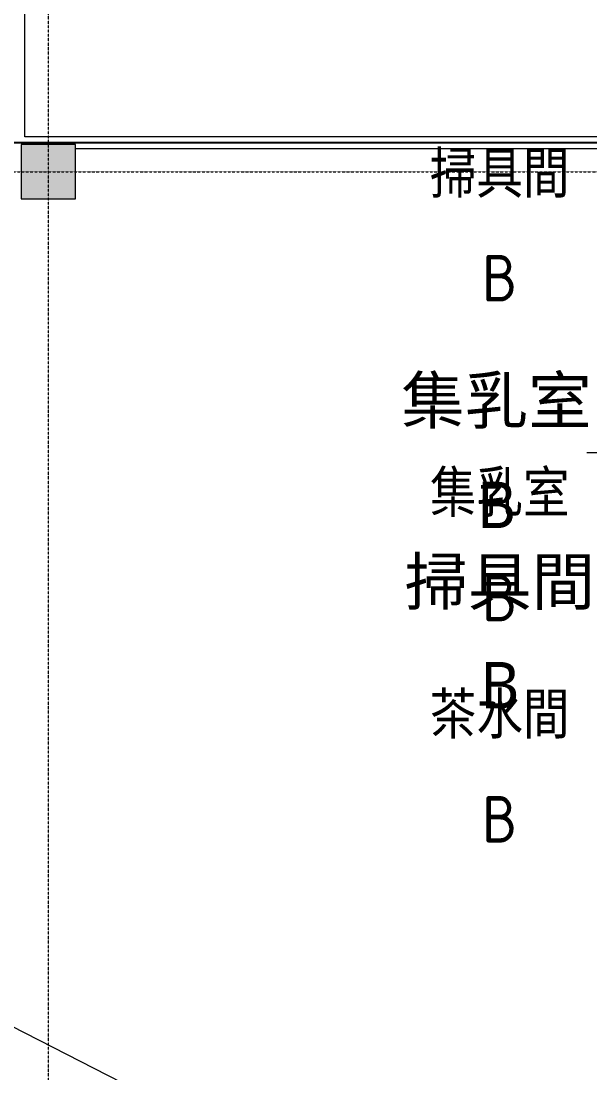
# Model space of a CAD drawing. Extents: x -32000 to 290600, y -29000 to 131250.
# Drawn here: x 234850 to 242184, y 63375 to 76943 of the extents above; entities that cross this region are included whole.
import ezdxf
from ezdxf.enums import TextEntityAlignment as Align

# ---------------------------------------------------------------- set-up
doc = ezdxf.new("R2010")
doc.units = 0
doc.header["$LTSCALE"] = 10
for name, pattern in [('H12PL2$0$JJP_三點線', [0.9, 0.3, -0.15, 0, -0.15, 0, -0.15, 0, -0.15]), ('XFM7P20ICA$0$CENTERK3', [2.749, 2.5, -0.083, 0.083, -0.083]), ('XFM7P20ICA$0$H12PL2$0$JJP_三點線', [0.9, 0.3, -0.15, 0, -0.15, 0, -0.15, 0, -0.15])]:
    doc.linetypes.add(name, pattern=pattern)
for name, color, linetype in [('H12PL2$0$A-OBJE-2D', 252, 'Continuous'), ('H12PL2$0$A-WALL-IN', 252, 'Continuous'), ('H12PL2$0$A-ZONE', 252, 'Continuous'), ('H12PL2$0$S-COL', 252, 'Continuous'), ('H12PL2$0$S-GRID', 252, 'Continuous'), ('XFM7P20ICA$0$H12PL2$0$A-WALL-IN', 252, 'Continuous'), ('XFM7P20ICA$0$H12PL2$0$A-ZONE', 252, 'Continuous'), ('XFM7P20ICA$0$H12PL2$0$Hattch', 252, 'Continuous'), ('XFM7P20ICA$0$H12PL2$0$S-COL', 252, 'Continuous'), ('XFM7P20ICA$0$H12PL2$0$S-GRID', 252, 'Continuous'), ('XFM7P20ICA$0$K-SIN', 252, 'XFM7P20ICA$0$CENTERK3')]:
    doc.layers.add(name, color=color, linetype=linetype)
doc.styles.add('H12PL2$0$Standard', font='', dxfattribs={"width": 0.8})
doc.styles.add('XFM7P20ICA$0$H12PL2$0$Standard', font='isocp.shx', dxfattribs={"bigfont": 'chineset.shx'})
doc.styles.get('H12PL2$0$Standard').set_extended_font_data('Microsoft JhengHei')

# ---------------------------------------------------------------- blocks, each defined once
blk = doc.blocks.new('H12PL2')
at = {"layer": 'H12PL2$0$A-OBJE-2D', "lineweight": 0}
blk.add_line((192000, 85950), (243150, 59650), dxfattribs=at)
at = {"layer": 'H12PL2$0$A-WALL-IN', "lineweight": 0, "flags": 128}
for points in [[(234900, 75450), (234900, 89650)], [(243150, 75450), (234900, 75450)], [(235550, 75300), (243150, 75300)]]:
    blk.add_lwpolyline(points, dxfattribs=at)
at = {"layer": 'H12PL2$0$A-ZONE', "lineweight": 0}
blk.add_line((242144.95, 71376.36), (242839.17, 71376.36), dxfattribs=at)
at = {"layer": 'H12PL2$0$S-COL', "lineweight": 0, "flags": 128}
blk.add_lwpolyline([(234850, 74650), (235550, 74650), (235550, 75350), (234850, 75350)], close=True, dxfattribs=at)
at = {"layer": 'H12PL2$0$S-GRID', "linetype": 'H12PL2$0$JJP_三點線', "lineweight": 0}
for p, q in [((235200, 128250), (235200, -28000)), ((-29000, 75000), (289600, 75000))]:
    blk.add_line(p, q, dxfattribs=at)
at = {"layer": 'H12PL2$0$A-ZONE', "style": 'H12PL2$0$Standard'}
for s, p in [('集乳室', (240977.38, 72348.32)), ('B', (240977.38, 71003.39)), ('掃具間', (241021.11, 70014.31)), ('B', (241021.11, 68677.35))]:
    blk.add_text(s, height=600, dxfattribs=at).set_placement(p, align=Align.TOP_CENTER)
blk = doc.blocks.new('XFM7P20ICA$0$H12PL2')
at = {"layer": 'XFM7P20ICA$0$H12PL2$0$Hattch', "linetype": 'Continuous', "lineweight": 0}
blk.add_hatch(color=256, dxfattribs=at).paths.add_polyline_path([(234850, 74650), (235550, 74650), (235550, 75350), (234850, 75350)])
at = {"layer": 'XFM7P20ICA$0$H12PL2$0$A-WALL-IN', "lineweight": 0, "flags": 128}
for points in [[(234900, 75450), (234900, 89650)], [(243150, 75450), (234900, 75450)], [(235550, 75300), (243150, 75300)]]:
    blk.add_lwpolyline(points, dxfattribs=at)
at = {"layer": 'XFM7P20ICA$0$H12PL2$0$S-COL', "lineweight": 0, "flags": 128}
blk.add_lwpolyline([(234850, 74650), (235550, 74650), (235550, 75350), (234850, 75350)], close=True, dxfattribs=at)
at = {"layer": 'XFM7P20ICA$0$H12PL2$0$S-GRID', "linetype": 'XFM7P20ICA$0$H12PL2$0$JJP_三點線', "lineweight": 0}
for p, q in [((235200, 128250), (235200, -28000)), ((-29000, 75000), (289600, 75000))]:
    blk.add_line(p, q, dxfattribs=at)
at = {"layer": 'XFM7P20ICA$0$H12PL2$0$A-ZONE', "style": 'XFM7P20ICA$0$H12PL2$0$Standard'}
for s, p in [('掃具間', (241019.88, 75264.32)), ('B', (241019.88, 73927.37)), ('集乳室', (241019.88, 71146.62)), ('B', (241019.88, 69801.68)), ('茶水間', (241019.88, 68288.5)), ('B', (241019.88, 66947.37))]:
    blk.add_text(s, height=600, dxfattribs=at).set_placement(p, align=Align.TOP_CENTER)
blk = doc.blocks.new('XFM7P20ICA')
at = {"layer": 'XFM7P20ICA$0$K-SIN'}
blk.add_line((195482.78673, 75375), (254605.96539, 75375), dxfattribs=at)
blk.add_blockref('XFM7P20ICA$0$H12PL2', (0, 0))

msp = doc.modelspace()

# ---------------------------------------------------------------- block references
for name in ['H12PL2', 'XFM7P20ICA']:
    msp.add_blockref(name, (0, 0))

doc.saveas('drawing.dxf')
